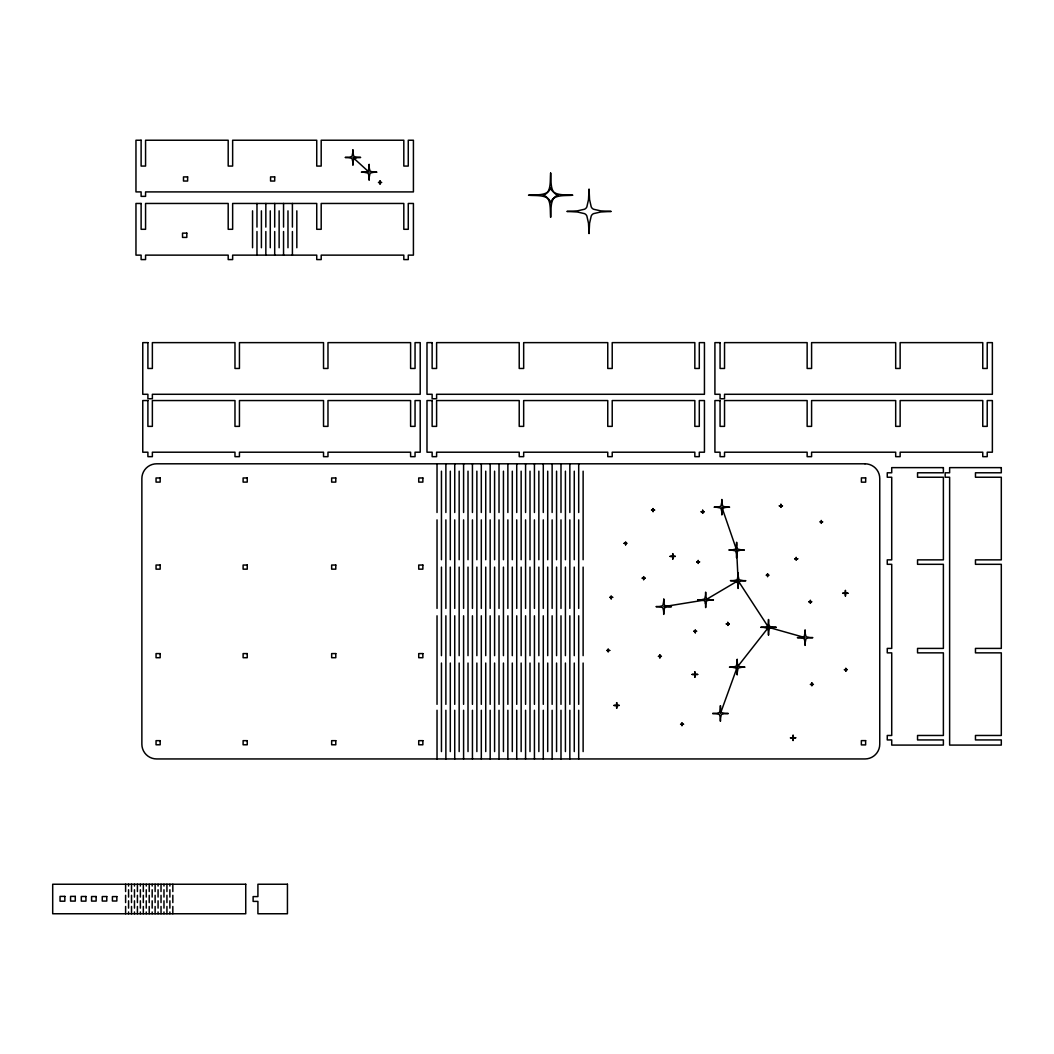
<?xml version="1.0" encoding="UTF-8"?>
<svg xmlns="http://www.w3.org/2000/svg" width="1054" height="1054" viewBox="0 0 1054 1054"><rect width="100%" height="100%" fill="white"/><g stroke="black" fill="none" stroke-linecap="round" stroke-linejoin="round"><path stroke-width="1.5" d="M611.175 598.883L611.175 598.685A3.544 3.544 0 0 0 611.043 597.658M625.602 544.892L625.602 544.681A3.544 3.544 0 0 0 625.47 543.653M643.638 579.7L643.638 579.595A3.834 3.834 0 0 1 643.77 578.475M643.77 577.829A3.544 3.544 0 0 1 643.665 576.801L643.638 576.604M653.058 511.638L653.058 511.44A3.544 3.544 0 0 0 652.927 510.413M653.058 508.542L653.058 508.739A3.834 3.834 0 0 1 652.927 509.767M659.87 657.92L659.87 657.815A3.834 3.834 0 0 1 660.002 656.695M660.002 656.049A3.544 3.544 0 0 1 659.896 655.021L659.87 654.824M672.755 559.16L672.755 558.791A6.377 6.377 0 0 0 672.518 556.947M672.992 555.801A6.377 6.377 0 0 1 672.795 553.956L672.755 553.587M694.889 677.221L694.889 676.866A6.377 6.377 0 0 0 694.665 675.008L694.388 674.744A7.431 7.431 0 0 0 692.109 674.494M695.297 632.835L695.284 632.624A3.544 3.544 0 0 0 695.166 631.596M702.675 513.298L702.675 513.193A3.834 3.834 0 0 1 702.794 512.06M702.794 511.427A3.544 3.544 0 0 1 702.689 510.399L702.675 510.189M727.761 625.457L727.761 625.351A3.834 3.834 0 0 1 727.879 624.218M727.892 623.586A3.544 3.544 0 0 1 727.787 622.558L727.761 622.347M780.882 507.382L780.882 507.29A3.834 3.834 0 0 1 781.014 506.157M780.882 504.286L780.895 504.497A3.544 3.544 0 0 0 781.014 505.512M812.002 684.086A3.544 3.544 0 0 1 811.896 683.058L811.883 682.86M845.822 671.2L845.822 671.003A3.544 3.544 0 0 0 845.69 669.975M720.422 713.505L737.22 667.156L768.511 627.314L805.098 637.644M673.032 556.96L673.348 556.644A6.377 6.377 0 0 1 675.179 556.42M721.858 507.211L736.614 550.004L738.129 580.688L705.653 599.871L663.73 606.656M356.66 157.692L354.539 158.205A1.555 1.555 0 0 0 353.67 159.075L353.011 162.369A34.084 34.084 0 0 0 352.919 165.201A29.209 29.209 0 0 0 352.695 161.196M718.103 506.974L720.225 506.46A1.555 1.555 0 0 0 721.094 505.577L721.753 502.284A34.084 34.084 0 0 0 721.845 499.464A29.209 29.209 0 0 0 722.069 503.469L722.609 505.577A1.555 1.555 0 0 0 723.492 506.46L726.773 507.106A34.084 34.084 0 0 0 729.605 507.211A29.209 29.209 0 0 0 725.6 507.422L723.492 507.962A1.555 1.555 0 0 0 722.609 508.845L721.964 512.139A34.084 34.084 0 0 0 721.858 514.958A29.209 29.209 0 0 0 721.634 510.953L721.094 508.845A1.555 1.555 0 0 0 720.225 507.962L716.931 507.317A34.084 34.084 0 0 0 714.111 507.211A29.209 29.209 0 0 0 718.103 506.987M772.266 627.552L770.145 628.065A1.555 1.555 0 0 0 769.275 628.948L768.629 632.229A34.084 34.084 0 0 0 768.524 635.061M801.356 637.406L803.464 636.893A1.555 1.555 0 0 0 804.347 636.01L804.992 632.716A34.084 34.084 0 0 0 805.098 629.897A29.209 29.209 0 0 0 805.322 633.902L805.862 636.01A1.555 1.555 0 0 0 806.732 636.893L810.025 637.538A34.084 34.084 0 0 0 812.845 637.644A29.209 29.209 0 0 0 808.853 637.868L806.732 638.395A1.555 1.555 0 0 0 805.862 639.277L805.203 642.571A34.084 34.084 0 0 0 805.111 645.391A29.209 29.209 0 0 0 804.887 641.385L804.347 639.277A1.555 1.555 0 0 0 803.464 638.395L800.184 637.749A34.084 34.084 0 0 0 797.351 637.644A29.209 29.209 0 0 0 801.356 637.42M740.962 667.393L738.841 667.92A1.555 1.555 0 0 0 737.971 668.789L737.326 672.083A34.084 34.084 0 0 0 737.22 674.903A29.209 29.209 0 0 0 736.996 670.911L736.456 668.789A1.555 1.555 0 0 0 735.587 667.92L732.293 667.261A34.084 34.084 0 0 0 729.46 667.169A29.209 29.209 0 0 0 733.465 666.945L735.587 666.405A1.555 1.555 0 0 0 736.456 665.522L737.102 662.241A34.084 34.084 0 0 0 737.207 659.409M378.491 182.461L378.689 182.461A3.544 3.544 0 0 0 379.717 182.342M380.362 182.592A3.544 3.544 0 0 1 381.39 182.487L381.588 182.461M651.504 510.083L651.715 510.083A3.544 3.544 0 0 0 652.742 509.965M653.375 510.215A3.544 3.544 0 0 1 654.402 510.11L654.613 510.083M702.992 511.875A3.544 3.544 0 0 1 704.019 511.77L704.217 511.743M624.06 543.337L624.258 543.337A3.544 3.544 0 0 0 625.285 543.205M794.663 558.791L794.861 558.791A3.544 3.544 0 0 0 795.889 558.66M796.534 558.923A3.544 3.544 0 0 1 797.549 558.818L797.759 558.791M696.694 561.914L696.892 561.914A3.544 3.544 0 0 0 697.919 561.795M642.294 578.145L642.189 578.159A3.834 3.834 0 0 1 643.322 578.277M612.717 597.341L612.519 597.341A3.544 3.544 0 0 0 611.491 597.473M808.853 601.768L809.05 601.768A3.544 3.544 0 0 0 810.078 601.636M726.311 623.902L726.417 623.902A3.544 3.544 0 0 0 727.431 623.77M729.104 623.902L729.302 623.902A3.834 3.834 0 0 1 728.077 623.77M693.743 631.28L693.94 631.28A3.544 3.544 0 0 0 694.968 631.148M609.765 650.463L609.568 650.463A3.544 3.544 0 0 0 608.54 650.595M661.425 656.365L661.214 656.365A3.544 3.544 0 0 0 660.199 656.497M683.559 724.256L683.361 724.256A3.544 3.544 0 0 0 682.333 724.388M701.121 511.743L701.318 511.743A3.544 3.544 0 0 0 702.346 511.612M669.962 556.367L670.331 556.367A6.377 6.377 0 0 0 672.175 556.143M645.193 578.159L644.982 578.159A3.544 3.544 0 0 0 643.954 578.277M842.633 593.27L843.002 593.257A6.377 6.377 0 0 0 844.847 593.033L845.15 592.677A7.431 7.431 0 0 0 845.374 590.477M613.889 705.429L614.258 705.429A6.377 6.377 0 0 0 616.103 705.192L616.406 704.836A7.431 7.431 0 0 0 616.63 702.636M352.906 157.454L369.137 172.21M673.071 555.866L673.348 556.104A6.891 6.891 0 0 0 675.364 556.328M738.129 580.688L768.511 627.314M705.416 603.626L704.902 601.505A1.555 1.555 0 0 0 704.032 600.635L700.739 599.976A34.084 34.084 0 0 0 697.906 599.884M352.668 161.196L352.155 159.075A1.555 1.555 0 0 0 351.272 158.205L347.991 157.56A34.084 34.084 0 0 0 345.159 157.454A29.209 29.209 0 0 0 349.164 157.23L351.272 156.69A1.555 1.555 0 0 0 352.155 155.821L352.8 152.527A34.084 34.084 0 0 0 352.906 149.708A29.209 29.209 0 0 0 353.13 153.7L353.67 155.821A1.555 1.555 0 0 0 354.539 156.69L357.833 157.349A34.084 34.084 0 0 0 360.652 157.441A29.209 29.209 0 0 0 356.66 157.665M727.761 625.246L727.761 625.351A3.544 3.544 0 0 0 727.629 624.218M702.662 513.087L702.675 513.193A3.544 3.544 0 0 0 702.544 512.06M659.87 657.709L659.87 657.815A3.544 3.544 0 0 0 659.738 656.695M643.638 579.502L643.638 579.595A3.544 3.544 0 0 0 643.507 578.475M583.125 471.178L583.125 559.727M583.125 567.105L583.125 655.654M583.125 663.032L583.125 751.568M578.699 463.8L578.699 512.494M578.699 519.872L578.699 608.421M578.699 615.799L578.699 704.349M578.699 710.251L578.699 758.946M574.272 471.178L574.272 559.727M574.272 567.105L574.272 655.654M574.272 663.032L574.272 751.568M569.845 463.8L569.845 512.494M569.845 519.872L569.845 608.421M569.845 615.799L569.845 704.349M569.845 710.251L569.845 758.946M565.418 471.178L565.418 559.727M565.418 567.105L565.418 655.654M565.418 663.032L565.418 751.568M560.991 463.8L560.991 512.494M560.991 519.872L560.991 608.421M560.991 615.799L560.991 704.349M560.991 710.251L560.991 758.946M556.565 471.178L556.565 559.727M556.565 567.105L556.565 655.654M556.565 663.032L556.565 751.568M552.138 463.8L552.138 512.494M552.138 519.872L552.138 608.421M552.138 615.799L552.138 704.349M552.138 710.251L552.138 758.946M547.711 471.178L547.711 559.727M547.711 567.105L547.711 655.654M547.711 663.032L547.711 751.568M543.284 463.8L543.284 512.494M543.284 519.872L543.284 608.421M543.284 615.799L543.284 704.349M543.284 710.251L543.284 758.946M538.857 471.178L538.857 559.727M538.857 567.105L538.857 655.654M538.857 663.032L538.857 751.568M534.431 463.8L534.431 512.494M534.431 519.872L534.431 608.421M534.431 615.799L534.431 704.349M534.431 710.251L534.431 758.946M530.004 471.178L530.004 559.727M530.004 567.105L530.004 655.654M530.004 663.032L530.004 751.568M525.577 463.8L525.577 512.494M525.577 519.872L525.577 608.421M525.577 615.799L525.577 704.349M525.577 710.251L525.577 758.946M521.15 471.178L521.15 559.727M521.15 567.105L521.15 655.654M521.15 663.032L521.15 751.568M516.723 463.8L516.723 512.494M516.723 519.872L516.723 608.421M516.723 615.799L516.723 704.349M516.723 710.251L516.723 758.946M512.297 471.178L512.297 559.727M512.297 567.105L512.297 655.654M512.297 663.032L512.297 751.568M507.87 463.8L507.87 512.494M507.87 519.872L507.87 608.421M507.87 615.799L507.87 704.349M507.87 710.251L507.87 758.946M503.443 471.178L503.443 559.727M503.443 567.105L503.443 655.654M503.443 663.032L503.443 751.568M499.016 463.8L499.016 512.494M499.016 519.872L499.016 608.421M499.016 615.799L499.016 704.349M499.016 710.251L499.016 758.946M494.589 471.178L494.589 559.727M494.589 567.105L494.589 655.654M494.589 663.032L494.589 751.568M490.163 463.8L490.163 512.494M490.163 519.872L490.163 608.421M490.163 615.799L490.163 704.349M490.163 710.251L490.163 758.946M485.736 471.178L485.736 559.727M485.736 567.105L485.736 655.654M485.736 663.032L485.736 751.568M481.309 463.8L481.309 512.494M481.309 519.872L481.309 608.421M481.309 615.799L481.309 704.349M481.309 710.251L481.309 758.946M476.869 471.178L476.869 559.727M476.869 567.105L476.869 655.654M476.869 663.032L476.869 751.568M472.442 463.8L472.442 512.494M472.442 519.872L472.442 608.421M472.442 615.799L472.442 704.349M472.442 710.251L472.442 758.946M468.016 471.178L468.016 559.727M468.016 567.105L468.016 655.654M468.016 663.032L468.016 751.568M463.589 463.8L463.589 512.494M463.589 519.872L463.589 608.421M463.589 615.799L463.589 704.349M463.589 710.251L463.589 758.946M459.162 471.178L459.162 559.727M459.162 567.105L459.162 655.654M459.162 663.032L459.162 751.568M454.735 463.8L454.735 512.494M454.735 519.872L454.735 608.421M454.735 615.799L454.735 704.349M454.735 710.251L454.735 758.946M450.308 471.178L450.308 559.727M450.308 567.105L450.308 655.654M450.308 663.032L450.308 751.568M445.882 463.8L445.882 512.494M445.882 519.872L445.882 608.421M445.882 615.799L445.882 704.349M445.882 710.251L445.882 758.946M441.455 471.178L441.455 559.727M441.455 567.105L441.455 655.654M441.455 663.032L441.455 751.568M437.028 463.8L437.028 512.494M437.028 519.872L437.028 608.421M437.028 615.799L437.028 704.349M437.028 710.251L437.028 758.946M296.833 210.853L296.833 247.743M292.406 203.462L292.406 227.097M292.406 231.511L292.406 255.134M287.979 210.853L287.979 247.743M283.552 203.462L283.552 227.097M283.552 231.511L283.552 255.134M279.126 210.853L279.126 247.743M274.699 203.462L274.699 227.097M274.699 231.511L274.699 255.134M270.272 210.853L270.272 247.743M265.845 203.462L265.845 227.097M265.845 231.511L265.845 255.134M261.405 210.853L261.405 247.743M256.978 203.462L256.978 227.097M256.978 231.511L256.978 255.134M252.552 210.853L252.552 247.743M172.83 884.24L172.83 891.565M172.83 895.281L172.83 902.606M172.83 906.44L172.83 913.752M169.878 884.24L169.878 886.045M169.878 889.76L169.878 897.086M169.878 900.801L169.878 908.126M169.878 911.96L169.878 913.765M166.927 884.24L166.927 891.565M166.927 895.281L166.927 902.606M166.927 906.44L166.927 913.752M163.976 884.24L163.976 886.045M163.976 889.76L163.976 897.086M163.976 900.801L163.976 908.126M163.976 911.96L163.976 913.765M161.025 884.24L161.025 891.565M161.025 895.281L161.025 902.606M161.025 906.44L161.025 913.752M158.074 884.24L158.074 886.045M158.074 889.76L158.074 897.086M158.074 900.801L158.074 908.126M158.074 911.96L158.074 913.765M155.122 884.24L155.122 891.565M155.122 895.281L155.122 902.606M155.122 906.44L155.122 913.752M152.171 884.24L152.171 886.045M152.171 889.76L152.171 897.086M152.171 900.801L152.171 908.126M152.171 911.96L152.171 913.765M149.22 884.24L149.22 891.565M149.22 895.281L149.22 902.606M149.22 906.44L149.22 913.752M146.269 884.24L146.269 886.045M146.269 889.76L146.269 897.086M146.269 900.801L146.269 908.126M146.269 911.96L146.269 913.765M143.318 884.24L143.318 891.565M143.318 895.281L143.318 902.606M143.318 906.44L143.318 913.752M140.366 884.24L140.366 886.045M140.366 889.76L140.366 897.086M140.366 900.801L140.366 908.126M140.366 911.96L140.366 913.765M137.415 884.24L137.415 891.565M137.415 895.281L137.415 902.606M137.415 906.44L137.415 913.752M134.464 884.24L134.464 886.045M134.464 889.76L134.464 897.086M134.464 900.801L134.464 908.126M134.464 911.96L134.464 913.765M131.513 884.24L131.513 891.565M131.513 895.281L131.513 902.606M131.513 906.44L131.513 913.752M128.562 884.24L128.562 886.045M128.562 889.76L128.562 897.086M128.562 900.801L128.562 908.126M128.562 911.96L128.562 913.765M125.61 884.24L125.61 891.565M125.61 895.281L125.61 902.606M125.61 906.44L125.61 913.752M616.63 708.209A7.431 7.431 0 0 0 616.458 705.996L616.168 705.745A6.891 6.891 0 0 0 614.074 705.469M616.735 702.636A7.431 7.431 0 0 0 616.893 704.849L617.262 705.152A6.891 6.891 0 0 0 619.278 705.376M619.106 705.469A6.377 6.377 0 0 0 617.262 705.666L616.972 705.969A7.431 7.431 0 0 0 616.735 708.209M692.109 674.389A7.431 7.431 0 0 0 694.322 674.217L694.626 673.849A6.891 6.891 0 0 0 694.849 671.833M694.942 672.017A6.377 6.377 0 0 0 695.126 673.862L695.482 674.165A7.431 7.431 0 0 0 697.682 674.389M697.682 674.494A7.431 7.431 0 0 0 695.469 674.652L695.179 674.982A6.891 6.891 0 0 0 694.942 677.037M792.924 738.367A7.431 7.431 0 0 1 793.095 740.58A7.431 7.431 0 0 1 793.359 738.367M792.568 738.011A7.431 7.431 0 0 0 790.355 737.853A7.431 7.431 0 0 0 792.568 737.576M792.924 737.22A7.431 7.431 0 0 0 793.095 735.007A7.431 7.431 0 0 0 793.359 737.22M793.728 737.576A7.431 7.431 0 0 0 795.928 737.747A7.431 7.431 0 0 0 793.728 738.011M726.311 623.928A3.834 3.834 0 0 1 727.444 624.021M727.734 622.453A3.834 3.834 0 0 1 727.629 623.586M728.077 624.034A3.544 3.544 0 0 1 729.104 623.928M610.846 597.46A3.834 3.834 0 0 0 609.726 597.368L609.831 597.341A3.544 3.544 0 0 0 610.846 597.21M611.043 597.012A3.834 3.834 0 0 0 611.149 595.892L611.175 595.984A3.544 3.544 0 0 0 611.307 597.012M612.611 597.315A3.834 3.834 0 0 1 611.491 597.21M611.201 598.777A3.834 3.834 0 0 1 611.294 597.658M811.751 684.731A3.544 3.544 0 0 1 811.857 685.759L811.883 685.851A3.834 3.834 0 0 1 812.002 684.731M811.554 684.533A4.137 4.137 0 0 0 810.328 684.441A4.137 4.137 0 0 0 811.554 684.283M811.857 682.966A3.834 3.834 0 0 1 811.751 684.086M812.199 684.283A4.137 4.137 0 0 0 813.424 684.375A4.137 4.137 0 0 0 812.199 684.533M624.152 543.363A3.834 3.834 0 0 1 625.285 543.469M625.483 543.021A3.834 3.834 0 0 0 625.575 541.888L625.602 541.993A3.544 3.544 0 0 0 625.733 543.021M625.918 543.205A3.834 3.834 0 0 0 627.051 543.311L626.946 543.337A3.544 3.544 0 0 0 625.918 543.469M625.628 544.786A3.834 3.834 0 0 1 625.733 543.653M681.885 724.572A4.137 4.137 0 0 1 681.978 725.798A4.137 4.137 0 0 1 682.136 724.572M681.688 724.375A3.834 3.834 0 0 0 680.568 724.282L680.66 724.256A3.544 3.544 0 0 0 681.688 724.124M681.885 723.94A4.137 4.137 0 0 0 681.978 722.701A4.137 4.137 0 0 0 682.136 723.94M683.453 724.23A3.834 3.834 0 0 1 682.333 724.124M658.434 656.392A3.834 3.834 0 0 1 659.554 656.497M659.554 656.234A3.544 3.544 0 0 1 658.526 656.339M659.844 654.929A3.834 3.834 0 0 1 659.751 656.049M661.319 656.339A3.834 3.834 0 0 1 660.199 656.247M796.086 558.475A3.834 3.834 0 0 0 796.178 557.342L796.205 557.447A3.544 3.544 0 0 0 796.337 558.475M797.654 558.765A3.834 3.834 0 0 1 796.534 558.66M796.337 559.107A3.834 3.834 0 0 0 796.231 560.241L796.205 560.135A3.544 3.544 0 0 0 796.073 559.107M794.769 558.818A3.834 3.834 0 0 1 795.889 558.91M653.19 509.767A3.544 3.544 0 0 1 653.085 508.739M654.508 510.07A3.834 3.834 0 0 1 653.375 509.965M653.085 511.533A3.834 3.834 0 0 1 653.19 510.413M651.609 510.11A3.834 3.834 0 0 1 652.742 510.215M380.007 180.919A4.137 4.137 0 0 1 379.914 182.144M380.165 182.144A4.137 4.137 0 0 1 380.072 180.919M381.482 182.434A3.834 3.834 0 0 1 380.362 182.342M380.072 184.015A4.137 4.137 0 0 1 380.165 182.79M379.914 182.79A4.137 4.137 0 0 1 380.007 184.015M378.597 182.487A3.834 3.834 0 0 1 379.717 182.592M369.137 164.464A34.084 34.084 0 0 1 369.045 167.283L368.386 170.577A1.555 1.555 0 0 1 367.517 171.446L365.395 171.973A29.209 29.209 0 0 1 361.39 172.184A34.084 34.084 0 0 1 364.223 172.303L367.517 172.961A1.555 1.555 0 0 1 368.386 173.844L368.9 175.952A29.209 29.209 0 0 1 369.124 179.957M369.163 164.464A29.209 29.209 0 0 0 369.361 168.456L369.901 170.577A1.555 1.555 0 0 0 370.771 171.446L374.065 172.105A34.084 34.084 0 0 0 376.897 172.197A29.209 29.209 0 0 0 372.892 172.421L370.771 172.961A1.555 1.555 0 0 0 369.901 173.844L369.256 177.125A34.084 34.084 0 0 0 369.15 179.957M712.662 713.518A34.084 34.084 0 0 1 715.495 713.611L718.788 714.269A1.555 1.555 0 0 1 719.658 715.139L720.172 717.26A29.209 29.209 0 0 1 720.396 721.252A34.084 34.084 0 0 1 720.514 718.433L721.173 715.139A1.555 1.555 0 0 1 722.043 714.269L724.164 713.742A29.209 29.209 0 0 1 728.169 713.532M712.675 713.492A29.209 29.209 0 0 0 716.667 713.294L718.788 712.754A1.555 1.555 0 0 0 719.658 711.872L720.304 708.591A34.084 34.084 0 0 0 720.409 705.758M720.435 705.758A29.209 29.209 0 0 0 720.633 709.764L721.173 711.872A1.555 1.555 0 0 0 722.043 712.754L725.336 713.4A34.084 34.084 0 0 0 728.169 713.505M697.906 599.858A29.209 29.209 0 0 0 701.911 599.66L704.032 599.12A1.555 1.555 0 0 0 704.902 598.237L705.548 594.957A34.084 34.084 0 0 0 705.653 592.124A29.209 29.209 0 0 0 705.877 596.129L706.417 598.237A1.555 1.555 0 0 0 707.287 599.12L710.58 599.766A34.084 34.084 0 0 0 713.4 599.871M713.4 599.897A29.209 29.209 0 0 0 709.408 600.095L707.287 600.635A1.555 1.555 0 0 0 706.417 601.505L705.758 604.798A34.084 34.084 0 0 0 705.666 607.618A29.209 29.209 0 0 0 705.442 603.626M768.511 619.568A34.084 34.084 0 0 1 768.419 622.387L767.76 625.681A1.555 1.555 0 0 1 766.89 626.55L764.769 627.077A29.209 29.209 0 0 1 760.764 627.288A34.084 34.084 0 0 1 763.597 627.42L766.89 628.065A1.555 1.555 0 0 1 767.76 628.948L768.274 631.056A29.209 29.209 0 0 1 768.498 635.061M768.537 619.568A29.209 29.209 0 0 0 768.735 623.56L769.275 625.681A1.555 1.555 0 0 0 770.145 626.55L773.438 627.209A34.084 34.084 0 0 0 776.271 627.301A29.209 29.209 0 0 0 772.266 627.525M737.233 659.409A29.209 29.209 0 0 0 737.431 663.414L737.971 665.522A1.555 1.555 0 0 0 738.841 666.405L742.135 667.05A34.084 34.084 0 0 0 744.967 667.156A29.209 29.209 0 0 0 740.962 667.38M643.322 578.027A3.544 3.544 0 0 1 642.294 578.132M643.612 576.709A3.834 3.834 0 0 1 643.52 577.829M645.088 578.132A3.834 3.834 0 0 1 643.954 578.027M701.226 511.77A3.834 3.834 0 0 1 702.346 511.862M702.649 510.294A3.834 3.834 0 0 1 702.544 511.427M704.112 511.717A3.834 3.834 0 0 1 702.992 511.612M820.974 521.77A3.544 3.544 0 0 1 819.946 521.875L819.854 521.901A3.834 3.834 0 0 1 820.974 522.02M821.171 521.572A3.834 3.834 0 0 0 821.277 520.452L821.303 520.544A3.544 3.544 0 0 0 821.422 521.572M821.619 521.77A3.834 3.834 0 0 0 822.739 521.875L822.647 521.901A3.544 3.544 0 0 0 821.619 522.02M821.422 522.217A3.834 3.834 0 0 0 821.329 523.337L821.29 523.245A3.544 3.544 0 0 0 821.171 522.217M608.105 650.779A4.137 4.137 0 0 1 608.198 652.018A4.137 4.137 0 0 1 608.342 650.779M607.894 650.595A3.834 3.834 0 0 0 606.775 650.489L606.867 650.463A3.544 3.544 0 0 0 607.894 650.331M608.105 650.147A4.137 4.137 0 0 0 608.198 648.921A4.137 4.137 0 0 0 608.342 650.147M609.66 650.437A3.834 3.834 0 0 1 608.54 650.344M810.276 602.084A4.137 4.137 0 0 1 810.368 603.31A4.137 4.137 0 0 1 810.526 602.084M808.958 601.794A3.834 3.834 0 0 1 810.078 601.887M810.276 601.439A4.137 4.137 0 0 0 810.368 600.213A4.137 4.137 0 0 0 810.526 601.439M810.724 601.636A3.834 3.834 0 0 0 811.843 601.742L811.751 601.768A3.544 3.544 0 0 0 810.724 601.9M698.117 562.243A4.137 4.137 0 0 1 698.209 563.468A4.137 4.137 0 0 1 698.367 562.243M696.799 561.94A3.834 3.834 0 0 1 697.919 562.045M698.117 561.598A4.137 4.137 0 0 0 698.209 560.372A4.137 4.137 0 0 0 698.367 561.598M698.565 561.795A3.834 3.834 0 0 0 699.685 561.887L699.592 561.927A3.544 3.544 0 0 0 698.565 562.045M845.506 669.777A4.137 4.137 0 0 0 844.28 669.685A4.137 4.137 0 0 0 845.506 669.527M845.69 669.33A3.834 3.834 0 0 0 845.795 668.21L845.822 668.302A3.544 3.544 0 0 0 845.954 669.33M846.138 669.527A4.137 4.137 0 0 0 847.363 669.619A4.137 4.137 0 0 0 846.138 669.777M845.848 671.095A3.834 3.834 0 0 1 845.954 669.975M693.848 631.306A3.834 3.834 0 0 1 694.968 631.412M695.166 630.964A3.834 3.834 0 0 0 695.271 629.831L695.297 629.936A3.544 3.544 0 0 0 695.416 630.964M695.614 631.148A3.834 3.834 0 0 0 696.734 631.254L696.641 631.28A3.544 3.544 0 0 0 695.614 631.412M695.324 632.729A3.834 3.834 0 0 1 695.416 631.596M780.764 506.157A3.544 3.544 0 0 1 780.869 507.185M779.341 505.867A4.137 4.137 0 0 1 780.566 505.96M780.566 505.722A4.137 4.137 0 0 1 779.341 505.815M780.856 504.392A3.834 3.834 0 0 1 780.764 505.525M782.437 505.815A4.137 4.137 0 0 1 781.212 505.722M781.212 505.96A4.137 4.137 0 0 1 782.437 505.867M845.374 596.05A7.431 7.431 0 0 0 845.203 593.837L844.913 593.586A6.891 6.891 0 0 0 842.818 593.31M845.479 590.477A7.431 7.431 0 0 0 845.637 592.691L846.006 592.994A6.891 6.891 0 0 0 848.022 593.218M847.851 593.31A6.377 6.377 0 0 0 846.006 593.507L845.716 593.81A7.431 7.431 0 0 0 845.479 596.05M670.16 556.42A6.891 6.891 0 0 1 672.175 556.604M672.716 553.772A6.891 6.891 0 0 1 672.531 555.801M672.808 558.976A6.891 6.891 0 0 1 672.979 556.947M767.483 575.524A4.137 4.137 0 0 1 767.575 576.749A4.137 4.137 0 0 1 767.72 575.524M767.286 575.326A3.834 3.834 0 0 0 766.166 575.221L766.258 575.194A3.544 3.544 0 0 0 767.286 575.076M767.483 574.878A4.137 4.137 0 0 0 767.575 573.653A4.137 4.137 0 0 0 767.72 574.878M767.931 575.076A3.834 3.834 0 0 0 769.051 575.181L768.946 575.207A3.544 3.544 0 0 0 767.931 575.326M589.041 189.298L588.501 199.654L586.88 206.782A4.427 4.427 0 0 1 584.377 209.272L577.263 210.892L566.894 211.432L577.263 211.973L584.377 213.593A4.427 4.427 0 0 1 586.88 216.096L588.501 223.211L589.041 233.58L589.581 223.211L591.202 216.096A4.427 4.427 0 0 1 593.692 213.593L600.82 211.973L611.175 211.432L600.82 210.892L593.692 209.272A4.427 4.427 0 0 1 591.202 206.782L589.581 199.654L589.041 189.298M550.649 173.08C549.819 180.115 551.94 192.632 543.271 195.214C551.94 197.809 549.819 210.313 550.649 217.348C551.479 210.313 549.358 197.809 558.027 195.214C549.358 192.632 551.479 180.115 550.649 173.08M663.625 601.729L662.979 605.022A1.555 1.555 0 0 1 662.11 605.892L659.988 606.406A29.209 29.209 0 0 1 655.983 606.63A34.084 34.084 0 0 1 658.816 606.748L662.11 607.407A1.555 1.555 0 0 1 662.979 608.277L663.493 610.398A29.209 29.209 0 0 1 663.717 614.403A34.084 34.084 0 0 1 663.836 611.57L664.494 608.277A1.555 1.555 0 0 1 665.364 607.407L667.485 606.893A29.209 29.209 0 0 1 671.477 606.669A34.084 34.084 0 0 1 668.658 606.551L665.364 605.892A1.555 1.555 0 0 1 664.494 605.022L663.98 602.901A29.209 29.209 0 0 1 663.756 598.909A34.084 34.084 0 0 1 663.638 601.729M736.509 545.089L735.863 548.37A1.555 1.555 0 0 1 734.981 549.253L732.859 549.766A29.209 29.209 0 0 1 728.867 549.99A34.084 34.084 0 0 1 731.687 550.109L734.981 550.768A1.555 1.555 0 0 1 735.863 551.637L736.377 553.758A29.209 29.209 0 0 1 736.588 557.75A34.084 34.084 0 0 1 736.72 554.931L737.365 551.637A1.555 1.555 0 0 1 738.248 550.768L740.356 550.241A29.209 29.209 0 0 1 744.361 550.03A34.084 34.084 0 0 1 741.542 549.911L738.248 549.253A1.555 1.555 0 0 1 737.365 548.37L736.851 546.262A29.209 29.209 0 0 1 736.641 542.257A34.084 34.084 0 0 1 736.509 545.089M738.024 575.761L737.365 579.054A1.555 1.555 0 0 1 736.496 579.937L734.374 580.451A29.209 29.209 0 0 1 730.382 580.662A34.084 34.084 0 0 1 733.202 580.794L736.496 581.439A1.555 1.555 0 0 1 737.365 582.322L737.892 584.443A29.209 29.209 0 0 1 738.103 588.435A34.084 34.084 0 0 1 738.222 585.616L738.88 582.322A1.555 1.555 0 0 1 739.763 581.439L741.871 580.925A29.209 29.209 0 0 1 745.876 580.714A34.084 34.084 0 0 1 743.044 580.583L739.763 579.937A1.555 1.555 0 0 1 738.88 579.054L738.367 576.933A29.209 29.209 0 0 1 738.143 572.941A34.084 34.084 0 0 1 738.024 575.761M550.649 187.836C548.054 196.505 535.551 194.397 528.515 195.214C535.551 196.044 548.054 193.923 550.649 202.592C553.245 193.923 565.748 196.044 572.783 195.214C565.748 194.397 553.245 196.505 550.649 187.836M141.117 140.235L135.966 140.235L135.966 191.907L141.117 191.907L141.117 196.36L145.571 196.36L145.571 191.907L413.418 191.907L413.418 140.235L408.267 140.235L408.267 166.071L403.814 166.071L403.814 140.235L321.193 140.235L321.193 166.071L316.74 166.071L316.74 140.235L232.644 140.235L232.644 166.071L228.191 166.071L228.191 140.235L145.571 140.235L145.571 166.071L141.117 166.071L141.117 140.235M187.625 176.901L183.488 176.901L183.488 181.038L187.625 181.038L187.625 176.901M274.699 176.901L270.562 176.901L270.562 181.038L274.699 181.038L274.699 176.901M141.117 203.462L135.966 203.462L135.966 255.134L141.117 255.134L141.117 259.587L145.571 259.587L145.571 255.134L228.191 255.134L228.191 259.587L232.644 259.587L232.644 255.134L316.74 255.134L316.74 259.587L321.193 259.587L321.193 255.134L403.814 255.134L403.814 259.587L408.267 259.587L408.267 255.134L413.418 255.134L413.418 203.462L408.267 203.462L408.267 229.298L403.814 229.298L403.814 203.462L321.193 203.462L321.193 229.298L316.74 229.298L316.74 203.462L232.644 203.462L232.644 229.298L228.191 229.298L228.191 203.462L145.571 203.462L145.571 229.298L141.117 229.298L141.117 203.462M186.808 233.132L182.526 233.132L182.526 237.413L186.808 237.413L186.808 233.132M147.903 342.629L142.764 342.629L142.764 394.288L147.903 394.288L147.903 398.755L152.369 398.755L152.369 394.288L420.203 394.288L420.203 342.629L415.052 342.629L415.052 368.465L410.599 368.465L410.599 342.629L327.978 342.629L327.978 368.465L323.525 368.465L323.525 342.629L239.442 342.629L239.442 368.465L234.976 368.465L234.976 342.629L152.369 342.629L152.369 368.465L147.903 368.465L147.903 342.629M432.14 342.629L426.989 342.629L426.989 394.288L432.14 394.288L432.14 398.755L436.606 398.755L436.606 394.288L704.441 394.288L704.441 342.629L699.289 342.629L699.289 368.465L694.836 368.465L694.836 342.629L612.216 342.629L612.216 368.465L607.763 368.465L607.763 342.629L523.667 342.629L523.667 368.465L519.214 368.465L519.214 342.629L436.606 342.629L436.606 368.465L432.14 368.465L432.14 342.629M720.066 342.629L714.915 342.629L714.915 394.288L720.066 394.288L720.066 398.755L724.533 398.755L724.533 394.288L992.367 394.288L992.367 342.629L987.216 342.629L987.216 368.465L982.763 368.465L982.763 342.629L900.142 342.629L900.142 368.465L895.689 368.465L895.689 342.629L811.593 342.629L811.593 368.465L807.14 368.465L807.14 342.629L724.533 342.629L724.533 368.465L720.066 368.465L720.066 342.629M147.903 400.546L142.764 400.546L142.764 452.206L147.903 452.206L147.903 456.659L152.369 456.659L152.369 452.206L234.976 452.206L234.976 456.659L239.442 456.659L239.442 452.206L323.525 452.206L323.525 456.659L327.978 456.659L327.978 452.206L410.599 452.206L410.599 456.659L415.052 456.659L415.052 452.206L420.203 452.206L420.203 400.546L415.052 400.546L415.052 426.369L410.599 426.369L410.599 400.546L327.978 400.546L327.978 426.369L323.525 426.369L323.525 400.546L239.442 400.546L239.442 426.369L234.976 426.369L234.976 400.546L152.369 400.546L152.369 426.369L147.903 426.369L147.903 400.546M432.14 400.546L426.989 400.546L426.989 452.206L432.14 452.206L432.14 456.659L436.606 456.659L436.606 452.206L519.214 452.206L519.214 456.659L523.667 456.659L523.667 452.206L607.763 452.206L607.763 456.659L612.216 456.659L612.216 452.206L694.836 452.206L694.836 456.659L699.289 456.659L699.289 452.206L704.441 452.206L704.441 400.546L699.289 400.546L699.289 426.369L694.836 426.369L694.836 400.546L612.216 400.546L612.216 426.369L607.763 426.369L607.763 400.546L523.667 400.546L523.667 426.369L519.214 426.369L519.214 400.546L436.606 400.546L436.606 426.369L432.14 426.369L432.14 400.546M720.066 400.546L714.915 400.546L714.915 452.206L720.066 452.206L720.066 456.659L724.533 456.659L724.533 452.206L807.14 452.206L807.14 456.659L811.593 456.659L811.593 452.206L895.689 452.206L895.689 456.659L900.142 456.659L900.142 452.206L982.763 452.206L982.763 456.659L987.216 456.659L987.216 452.206L992.367 452.206L992.367 400.546L987.216 400.546L987.216 426.369L982.763 426.369L982.763 400.546L900.142 400.546L900.142 426.369L895.689 426.369L895.689 400.546L811.593 400.546L811.593 426.369L807.14 426.369L807.14 400.546L724.533 400.546L724.533 426.369L720.066 426.369L720.066 400.546M865.005 463.8L156.624 463.8A14.756 14.756 0 0 0 141.868 478.556L141.868 744.19A14.756 14.756 0 0 0 156.624 758.946L865.005 758.946A14.756 14.756 0 0 0 879.761 744.19L879.761 478.556A14.756 14.756 0 0 0 865.005 463.8M943.383 467.633L891.724 467.633L891.724 472.785L887.257 472.785L887.257 477.238L891.724 477.238L891.724 559.858L887.257 559.858L887.257 564.312L891.724 564.312L891.724 648.408L887.257 648.408L887.257 652.861L891.724 652.861L891.724 735.468L887.257 735.468L887.257 739.934L891.724 739.934L891.724 745.086L943.383 745.086L943.383 739.934L917.547 739.934L917.547 735.468L943.383 735.468L943.383 652.861L917.547 652.861L917.547 648.408L943.383 648.408L943.383 564.312L917.547 564.312L917.547 559.858L943.383 559.858L943.383 477.238L917.547 477.238L917.547 472.785L943.383 472.785L943.383 467.633M1001.3 467.633L949.628 467.633L949.628 472.785L945.174 472.785L945.174 477.238L949.628 477.238L949.628 745.086L1001.3 745.086L1001.3 739.934L975.464 739.934L975.464 735.468L1001.3 735.468L1001.3 652.861L975.464 652.861L975.464 648.408L1001.3 648.408L1001.3 564.312L975.464 564.312L975.464 559.858L1001.3 559.858L1001.3 477.238L975.464 477.238L975.464 472.785L1001.3 472.785L1001.3 467.633M865.677 477.884L861.395 477.884L861.395 482.165L865.677 482.165L865.677 477.884M160.168 477.963L156.045 477.963L156.045 482.1L160.168 482.1L160.168 477.963M247.242 477.963L243.105 477.963L243.105 482.1L247.242 482.1L247.242 477.963M335.791 477.963L331.654 477.963L331.654 482.1L335.791 482.1L335.791 477.963M422.865 477.963L418.728 477.963L418.728 482.1L422.865 482.1L422.865 477.963M160.168 565.036L156.045 565.036L156.045 569.16L160.168 569.16L160.168 565.036M247.242 565.036L243.105 565.036L243.105 569.16L247.242 569.16L247.242 565.036M335.791 565.036L331.654 565.036L331.654 569.16L335.791 569.16L335.791 565.036M422.865 565.036L418.728 565.036L418.728 569.16L422.865 569.16L422.865 565.036M160.168 653.585L156.045 653.585L156.045 657.709L160.168 657.709L160.168 653.585M247.242 653.585L243.105 653.585L243.105 657.709L247.242 657.709L247.242 653.585M335.791 653.585L331.654 653.585L331.654 657.709L335.791 657.709L335.791 653.585M422.865 653.585L418.728 653.585L418.728 657.709L422.865 657.709L422.865 653.585M160.168 740.659L156.045 740.659L156.045 744.783L160.168 744.783L160.168 740.659M247.242 740.659L243.105 740.659L243.105 744.783L247.242 744.783L247.242 740.659M335.791 740.659L331.654 740.659L331.654 744.783L335.791 744.783L335.791 740.659M422.865 740.659L418.728 740.659L418.728 744.783L422.865 744.783L422.865 740.659M865.624 740.619L861.355 740.619L861.355 744.901L865.624 744.901L865.624 740.619M245.74 884.24L52.7 884.24L52.7 913.752L245.74 913.752L245.74 884.24M287.439 884.24L257.914 884.24L257.914 896.598L253.118 896.598L253.118 901.394L257.914 901.394L257.914 913.752L287.439 913.752L287.439 884.24M64.847 896.387L60.052 896.387L60.052 901.196L64.847 901.196L64.847 896.387M75.282 896.374L70.565 896.374L70.565 901.091L75.282 901.091L75.282 896.374M85.954 896.48L81.303 896.48L81.303 901.13L85.954 901.13L85.954 896.48M96.138 896.519L91.566 896.519L91.566 901.091L96.138 901.091L96.138 896.519M106.77 896.546L102.264 896.546L102.264 901.051L106.77 901.051L106.77 896.546M116.836 896.585L112.409 896.585L112.409 901.012L116.836 901.012L116.836 896.585"/></g></svg>
